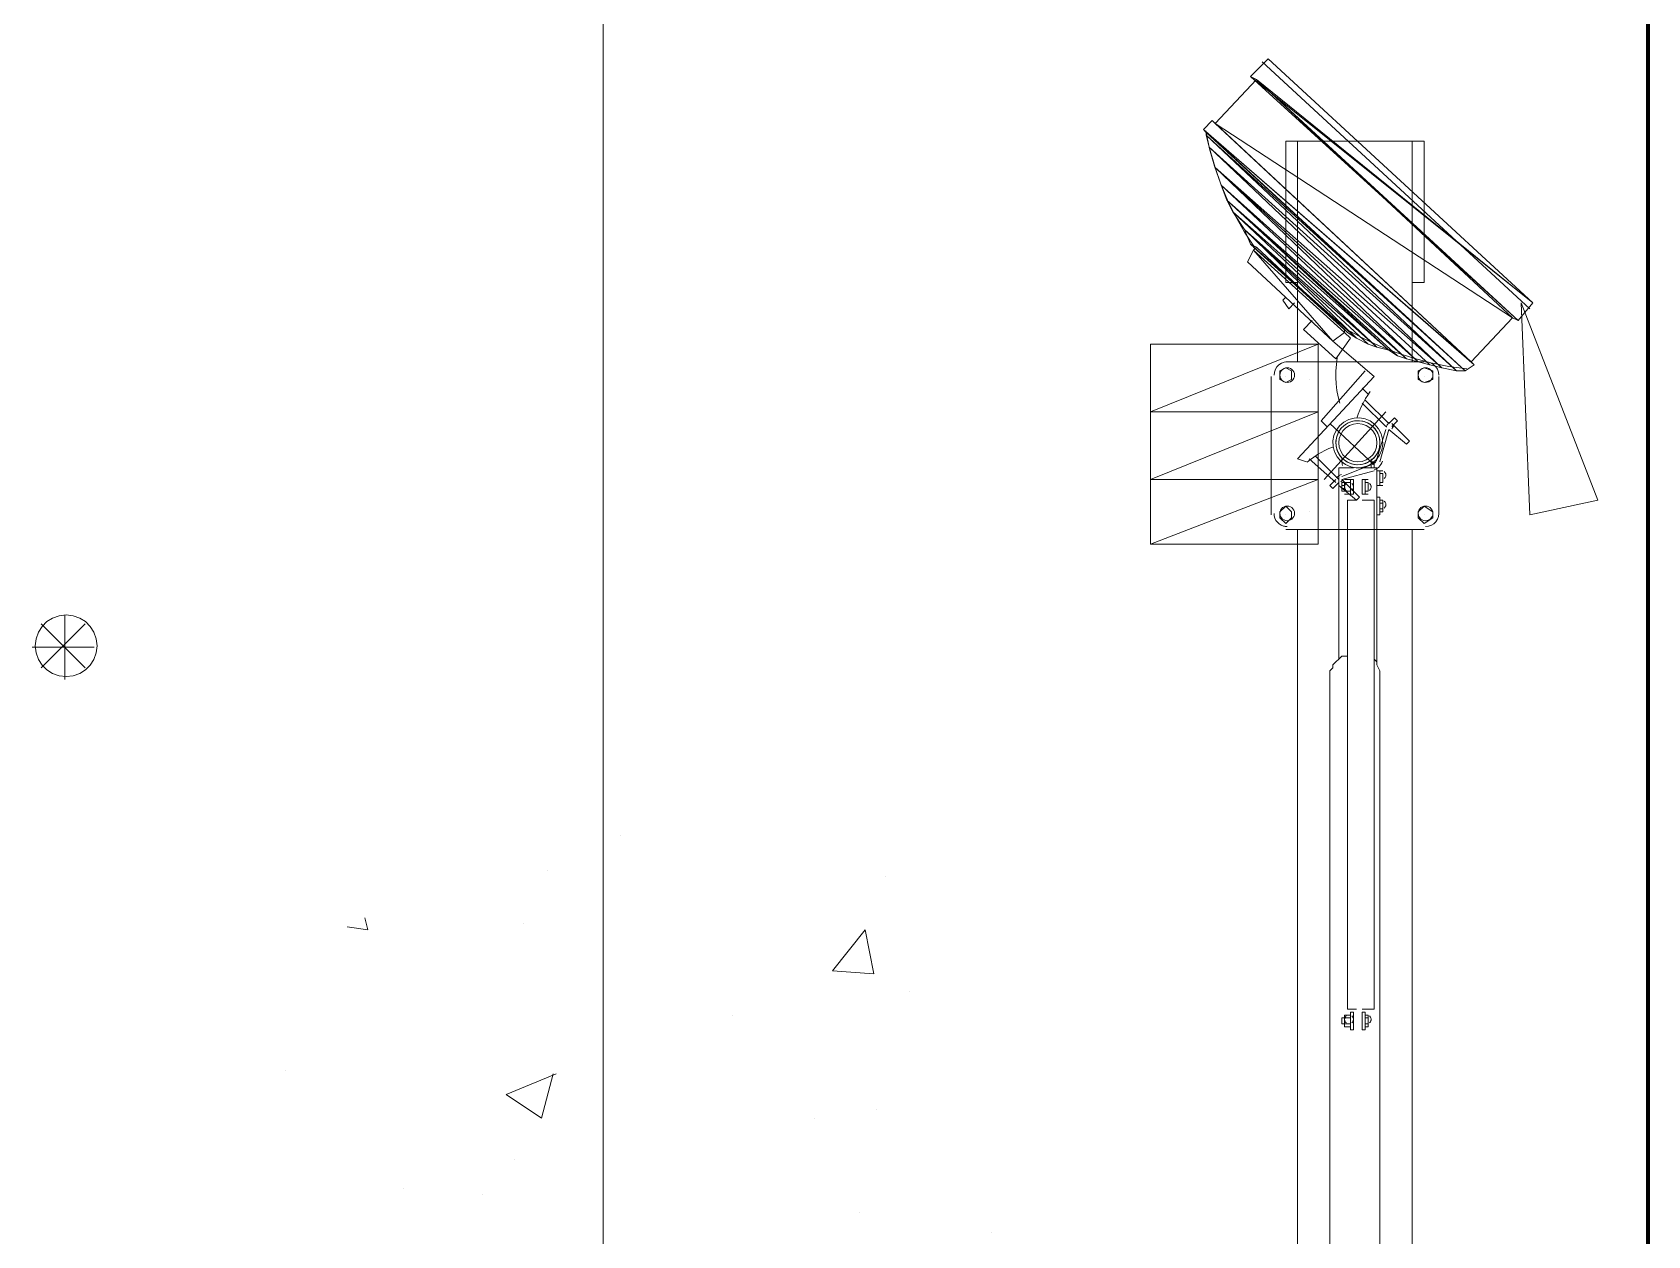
# Paper-space layout '01 Roof Support Layout' of a CAD drawing. Header units: millimetres. Extents: x 5 to 415, y 5 to 292.
# Drawn here: x 241.01 to 275.05, y 76.67 to 102.03 of the extents above; entities that cross this region are included whole.
import ezdxf

# ---------------------------------------------------------------- set-up
doc = ezdxf.new("R2010")
doc.units = ezdxf.units.MM
for name, color, linetype in [('EXISTING', 7, 'Continuous'), ('LOAD_BEARING_WALLS', 7, 'Continuous'), ('PROPOSED', 7, 'Continuous')]:
    doc.layers.add(name, color=color, linetype=linetype)

# ---------------------------------------------------------------- blocks, each defined once
blk = doc.blocks.new('SHEET_01')
at = {"layer": 'EXISTING', "color": 7, "lineweight": 30}
blk.add_line((275.046, 155.658), (275.046, 61.542), dxfattribs=at)
at = {"layer": 'EXISTING', "color": 254, "linetype": 'Continuous', "lineweight": 13}
for p, q in [((253.036, 74.004), (253.036, 109.654)), ((266.676, 101.098), (267.048, 101.47)), ((267.048, 101.47), (272.628, 96.324)), ((266.676, 101.098), (272.628, 96.324)), ((272.628, 96.324), (266.676, 101.098)), ((265.932, 100.106), (266.8, 101.036)), ((266.8, 101.036), (272.318, 95.952)), ((266.8, 101.036), (272.194, 96.014)), ((272.318, 95.952), (266.8, 101.036)), ((266.8, 101.036), (272.628, 96.324)), ((265.684, 99.982), (265.87, 100.168)), ((265.87, 100.168), (271.326, 95.084)), ((271.326, 95.084), (265.87, 100.168)), ((271.326, 95.084), (265.932, 100.106)), ((265.932, 100.106), (272.194, 96.014)), ((272.194, 96.014), (265.932, 100.106)), ((271.202, 94.898), (265.684, 99.982)), ((265.684, 99.982), (271.388, 95.022)), ((271.388, 95.022), (265.684, 99.982)), ((271.326, 95.084), (265.684, 99.982)), ((265.746, 99.92), (271.202, 94.898)), ((271.202, 94.898), (265.746, 99.858)), ((265.746, 99.858), (271.016, 94.898)), ((265.808, 99.61), (265.746, 99.858)), ((271.016, 94.898), (265.808, 99.61)), ((265.808, 99.61), (270.706, 94.96)), ((265.932, 99.176), (265.808, 99.61)), ((270.458, 95.022), (265.932, 99.176)), ((265.932, 99.176), (270.706, 94.96)), ((265.932, 99.176), (270.21, 95.084)), ((266.056, 98.804), (265.932, 99.176)), ((270.706, 94.96), (265.932, 99.176)), ((270.21, 95.084), (266.056, 98.804)), ((266.056, 98.804), (269.962, 95.146)), ((266.18, 98.494), (266.056, 98.804)), ((269.776, 95.208), (266.18, 98.494)), ((266.18, 98.494), (269.962, 95.146)), ((266.18, 98.494), (269.59, 95.332)), ((266.304, 98.246), (266.18, 98.494)), ((269.962, 95.146), (266.18, 98.494)), ((269.59, 95.332), (266.304, 98.246)), ((266.304, 98.246), (269.342, 95.394)), ((266.552, 97.874), (266.304, 98.246)), ((269.156, 95.456), (266.552, 97.874)), ((266.552, 97.874), (268.908, 95.58)), ((266.676, 97.564), (266.552, 97.874)), ((266.552, 97.874), (269.342, 95.394)), ((269.342, 95.394), (266.552, 97.874)), ((266.614, 97.192), (266.738, 97.44)), ((268.722, 95.704), (266.676, 97.564)), ((266.676, 97.564), (268.908, 95.58)), ((268.908, 95.58), (266.676, 97.564)), ((268.66, 95.766), (266.738, 97.502)), ((268.66, 95.704), (266.738, 97.44)), ((266.738, 97.44), (268.412, 95.518)), ((266.738, 97.44), (268.66, 95.704)), ((266.8, 97.502), (268.722, 95.704)), ((268.412, 95.518), (266.614, 97.192)), ((272.194, 96.014), (271.326, 95.084)), ((272.628, 96.324), (272.318, 95.952)), ((272.566, 91.86), (272.38, 96.324)), ((272.38, 96.324), (273.992, 92.17)), ((268.412, 95.518), (268.66, 95.704)), ((264.568, 95.456), (264.568, 94.03)), ((264.568, 94.03), (268.102, 95.456)), ((268.102, 95.456), (264.568, 95.456)), ((268.102, 95.456), (268.102, 94.03)), ((268.908, 95.58), (269.156, 95.456)), ((269.342, 95.394), (269.59, 95.332)), ((269.59, 95.332), (269.776, 95.208)), ((269.962, 95.146), (269.776, 95.208)), ((269.962, 95.146), (270.21, 95.084)), ((270.21, 95.084), (270.458, 95.022)), ((270.706, 94.96), (270.458, 95.022)), ((271.388, 95.022), (271.202, 94.898)), ((270.706, 94.96), (271.016, 94.898)), ((271.016, 94.898), (271.202, 94.898)), ((264.568, 94.03), (264.568, 92.604)), ((264.568, 92.604), (268.102, 94.03)), ((268.102, 94.03), (264.568, 94.03)), ((268.102, 94.03), (268.102, 92.604)), ((268.102, 92.604), (264.568, 92.604)), ((264.568, 92.604), (264.568, 91.24)), ((264.568, 91.24), (268.102, 92.604)), ((268.102, 92.604), (268.102, 91.24)), ((273.992, 92.17), (272.566, 91.86)), ((268.102, 91.24), (264.568, 91.24)), ((242.124, 89.566), (241.194, 88.636)), ((242.124, 88.636), (241.194, 89.566)), ((241.314, 89.609), (241.213, 89.508)), ((241.435, 89.686), (241.314, 89.609)), ((241.572, 89.735), (241.435, 89.686)), ((241.721, 89.752), (241.572, 89.735)), ((241.69, 89.752), (241.69, 88.388)), ((241.87, 89.735), (241.721, 89.752)), ((242.007, 89.686), (241.87, 89.735)), ((242.128, 89.609), (242.007, 89.686)), ((242.229, 89.508), (242.128, 89.609)), ((241.087, 89.25), (241.07, 89.101)), ((241.136, 89.387), (241.087, 89.25)), ((241.213, 89.508), (241.136, 89.387)), ((242.306, 89.387), (242.229, 89.508)), ((242.355, 89.25), (242.306, 89.387)), ((242.372, 89.101), (242.355, 89.25)), ((242.31, 89.07), (241.008, 89.07)), ((241.07, 89.101), (241.087, 88.952)), ((241.087, 88.952), (241.136, 88.815)), ((242.306, 88.815), (242.355, 88.952)), ((242.355, 88.952), (242.372, 89.101)), ((241.136, 88.815), (241.213, 88.694)), ((241.213, 88.694), (241.314, 88.593)), ((241.314, 88.593), (241.435, 88.516)), ((241.435, 88.516), (241.572, 88.467)), ((241.87, 88.467), (242.007, 88.516)), ((242.007, 88.516), (242.128, 88.593)), ((242.128, 88.593), (242.229, 88.694)), ((242.229, 88.694), (242.306, 88.815)), ((241.572, 88.467), (241.721, 88.45)), ((241.721, 88.45), (241.87, 88.467)), ((253.408, 85.102), (253.408, 85.102)), ((251.858, 84.358), (251.858, 84.358)), ((258.988, 84.234), (258.988, 84.234)), ((247.642, 83.18), (248.076, 83.118)), ((248.076, 83.118), (248.014, 83.366)), ((251.362, 83.242), (251.362, 83.242)), ((257.872, 82.25), (258.554, 83.118)), ((258.74, 82.188), (258.554, 83.118)), ((257.872, 82.25), (258.74, 82.188)), ((259.484, 81.816), (259.484, 81.816)), ((255.764, 81.32), (255.764, 81.32)), ((246.34, 80.142), (246.34, 80.142)), ((250.99, 79.646), (252.044, 80.08)), ((251.734, 79.15), (251.982, 80.08)), ((250.99, 79.646), (251.734, 79.15)), ((258.802, 79.336), (258.802, 79.336)), ((257.5, 79.15), (257.5, 79.15)), ((251.176, 78.282), (251.176, 78.282)), ((248.82, 77.662), (248.82, 77.662)), ((250.494, 77.538), (250.494, 77.538)), ((258.43, 77.166), (258.43, 77.166)), ((261.22, 76.732), (261.22, 76.732))]:
    blk.add_line(p, q, dxfattribs=at)
at = {"layer": 'LOAD_BEARING_WALLS', "color": 7, "linetype": 'Continuous', "lineweight": 70}
blk.add_line((275.046, 155.658), (275.046, 61.542), dxfattribs=at)
at = {"layer": 'PROPOSED', "color": 250, "linetype": 'Continuous', "lineweight": 13}
for p, q in [((267.048, 101.47), (266.676, 101.098)), ((266.8, 101.036), (266.676, 101.098)), ((266.676, 101.098), (272.318, 95.952)), ((266.924, 101.408), (272.566, 96.2)), ((265.87, 100.168), (265.932, 100.106)), ((265.746, 99.92), (265.684, 99.982)), ((265.733, 99.949), (265.815, 99.575)), ((265.746, 99.858), (265.746, 99.92)), ((267.668, 99.734), (267.42, 99.734)), ((267.42, 99.734), (267.42, 96.758)), ((267.668, 95.084), (267.668, 99.734)), ((270.086, 99.734), (267.668, 99.734)), ((267.668, 99.734), (270.086, 99.734)), ((270.086, 95.084), (270.086, 99.734)), ((270.334, 99.734), (270.086, 99.734)), ((270.334, 96.758), (270.334, 99.734)), ((265.815, 99.575), (265.92, 99.207)), ((265.92, 99.207), (266.046, 98.846)), ((266.046, 98.846), (266.194, 98.494)), ((266.194, 98.494), (266.363, 98.151)), ((266.363, 98.151), (266.552, 97.819)), ((266.552, 97.819), (266.762, 97.498)), ((266.8, 97.502), (266.676, 97.564)), ((266.738, 97.44), (266.8, 97.502)), ((268.66, 95.766), (266.8, 97.502)), ((267.42, 96.758), (267.668, 96.758)), ((270.086, 96.758), (270.334, 96.758)), ((267.42, 96.448), (267.358, 96.386)), ((267.358, 96.386), (267.482, 96.2)), ((267.606, 96.324), (267.482, 96.2)), ((271.326, 95.084), (272.194, 96.014)), ((272.318, 95.952), (272.194, 96.014)), ((267.978, 95.952), (267.792, 95.766)), ((268.474, 95.146), (267.792, 95.766)), ((268.66, 95.704), (268.412, 95.518)), ((268.722, 95.704), (268.66, 95.766)), ((268.66, 95.766), (268.66, 95.704)), ((268.66, 95.704), (268.66, 95.766)), ((268.66, 95.704), (268.784, 95.58)), ((268.708, 95.767), (269.044, 95.583)), ((268.908, 95.58), (268.722, 95.704)), ((268.412, 95.518), (269.28, 94.774)), ((268.784, 95.58), (268.474, 95.146)), ((269.156, 95.456), (268.908, 95.58)), ((269.044, 95.583), (269.391, 95.421)), ((269.342, 95.394), (269.156, 95.456)), ((269.59, 95.332), (269.342, 95.394)), ((269.391, 95.421), (269.746, 95.28)), ((269.776, 95.208), (269.59, 95.332)), ((267.233, 94.98), (267.2, 94.928)), ((267.276, 95.023), (267.233, 94.98)), ((267.328, 95.056), (267.276, 95.023)), ((267.387, 95.077), (267.328, 95.056)), ((267.451, 95.084), (267.387, 95.077)), ((267.42, 95.084), (270.334, 95.084)), ((268.486, 95.031), (268.476, 94.894)), ((268.506, 95.169), (268.486, 95.031)), ((269.746, 95.28), (270.108, 95.16)), ((270.21, 95.084), (269.962, 95.146)), ((270.108, 95.16), (270.478, 95.063)), ((270.458, 95.022), (270.21, 95.084)), ((270.429, 95.077), (270.365, 95.084)), ((270.488, 95.056), (270.429, 95.077)), ((270.478, 95.063), (270.853, 94.987)), ((270.54, 95.023), (270.488, 95.056)), ((270.583, 94.98), (270.54, 95.023)), ((270.616, 94.928), (270.583, 94.98)), ((270.853, 94.987), (271.233, 94.935)), ((271.326, 95.084), (271.388, 95.022)), ((267.11, 91.86), (267.11, 94.774)), ((267.179, 94.869), (267.172, 94.805)), ((267.2, 94.928), (267.179, 94.869)), ((267.296, 94.898), (267.42, 94.96)), ((267.296, 94.712), (267.296, 94.898)), ((267.3, 94.841), (267.296, 94.805)), ((267.296, 94.805), (267.3, 94.769)), ((267.42, 94.65), (267.296, 94.712)), ((267.312, 94.873), (267.3, 94.841)), ((267.3, 94.769), (267.312, 94.737)), ((267.33, 94.902), (267.312, 94.873)), ((267.312, 94.737), (267.33, 94.708)), ((267.354, 94.926), (267.33, 94.902)), ((267.33, 94.708), (267.354, 94.684)), ((267.383, 94.944), (267.354, 94.926)), ((267.354, 94.684), (267.383, 94.666)), ((267.415, 94.956), (267.383, 94.944)), ((267.383, 94.666), (267.415, 94.654)), ((267.451, 94.96), (267.415, 94.956)), ((267.415, 94.654), (267.451, 94.65)), ((267.42, 94.96), (267.544, 94.898)), ((267.42, 94.774), (267.42, 94.774)), ((267.544, 94.712), (267.42, 94.65)), ((267.487, 94.956), (267.451, 94.96)), ((267.451, 94.65), (267.487, 94.654)), ((267.519, 94.944), (267.487, 94.956)), ((267.487, 94.654), (267.519, 94.666)), ((267.548, 94.926), (267.519, 94.944)), ((267.519, 94.666), (267.548, 94.684)), ((267.544, 94.898), (267.544, 94.712)), ((267.572, 94.902), (267.548, 94.926)), ((267.548, 94.684), (267.572, 94.708)), ((267.59, 94.873), (267.572, 94.902)), ((267.572, 94.708), (267.59, 94.737)), ((267.602, 94.841), (267.59, 94.873)), ((267.59, 94.737), (267.602, 94.769)), ((267.606, 94.805), (267.602, 94.841)), ((267.602, 94.769), (267.606, 94.805)), ((267.668, 93.038), (269.28, 94.774)), ((267.916, 94.712), (267.916, 94.712)), ((268.164, 93.844), (269.094, 94.898)), ((268.476, 94.894), (268.475, 94.756)), ((268.475, 94.756), (268.482, 94.618)), ((270.21, 94.898), (270.334, 94.96)), ((270.21, 94.712), (270.21, 94.898)), ((270.214, 94.841), (270.21, 94.805)), ((270.21, 94.805), (270.214, 94.769)), ((270.334, 94.65), (270.21, 94.712)), ((270.226, 94.873), (270.214, 94.841)), ((270.214, 94.769), (270.226, 94.737)), ((270.244, 94.902), (270.226, 94.873)), ((270.226, 94.737), (270.244, 94.708)), ((270.268, 94.926), (270.244, 94.902)), ((270.244, 94.708), (270.268, 94.684)), ((270.297, 94.944), (270.268, 94.926)), ((270.268, 94.684), (270.297, 94.666)), ((270.329, 94.956), (270.297, 94.944)), ((270.297, 94.666), (270.329, 94.654)), ((270.365, 94.96), (270.329, 94.956)), ((270.329, 94.654), (270.365, 94.65)), ((270.334, 94.96), (270.52, 94.898)), ((270.334, 94.774), (270.334, 94.774)), ((270.52, 94.712), (270.334, 94.65)), ((270.401, 94.956), (270.365, 94.96)), ((270.365, 94.65), (270.401, 94.654)), ((270.433, 94.944), (270.401, 94.956)), ((270.401, 94.654), (270.433, 94.666)), ((270.462, 94.926), (270.433, 94.944)), ((270.433, 94.666), (270.462, 94.684)), ((270.486, 94.902), (270.462, 94.926)), ((270.462, 94.684), (270.486, 94.708)), ((270.504, 94.873), (270.486, 94.902)), ((270.486, 94.708), (270.504, 94.737)), ((270.516, 94.841), (270.504, 94.873)), ((270.504, 94.737), (270.516, 94.769)), ((270.52, 94.805), (270.516, 94.841)), ((270.516, 94.769), (270.52, 94.805)), ((270.52, 94.898), (270.52, 94.712)), ((270.637, 94.869), (270.616, 94.928)), ((270.644, 94.805), (270.637, 94.869)), ((270.644, 94.774), (270.644, 91.86)), ((271.016, 94.898), (270.706, 94.96)), ((271.202, 94.898), (271.016, 94.898)), ((268.482, 94.618), (268.499, 94.481)), ((268.499, 94.481), (268.526, 94.345)), ((268.526, 94.345), (268.561, 94.211)), ((269.156, 94.402), (269.032, 94.526)), ((269.1, 94.308), (269.056, 94.229)), ((269.147, 94.385), (269.1, 94.308)), ((269.199, 94.459), (269.147, 94.385)), ((269.528, 94.03), (268.226, 92.604)), ((268.226, 92.604), (269.528, 94.03)), ((268.948, 93.981), (268.92, 93.895)), ((268.98, 94.065), (268.948, 93.981)), ((269.016, 94.148), (268.98, 94.065)), ((269.056, 94.229), (269.016, 94.148)), ((269.528, 93.72), (269.032, 94.216)), ((269.59, 93.782), (269.094, 94.278)), ((268.288, 93.72), (268.164, 93.844)), ((269.28, 92.914), (268.35, 93.782)), ((268.48, 93.638), (268.434, 93.53)), ((268.552, 93.737), (268.48, 93.638)), ((268.534, 93.608), (268.493, 93.512)), ((268.576, 93.67), (268.521, 93.583)), ((268.597, 93.695), (268.534, 93.608)), ((268.644, 93.816), (268.552, 93.737)), ((268.648, 93.742), (268.576, 93.67)), ((268.625, 93.631), (268.577, 93.556)), ((268.679, 93.765), (268.597, 93.695)), ((268.687, 93.693), (268.625, 93.631)), ((268.749, 93.871), (268.644, 93.816)), ((268.735, 93.797), (268.648, 93.742)), ((268.771, 93.813), (268.679, 93.765)), ((268.762, 93.741), (268.687, 93.693)), ((268.832, 93.832), (268.735, 93.797)), ((268.861, 93.9), (268.749, 93.871)), ((268.847, 93.771), (268.762, 93.741)), ((268.87, 93.839), (268.771, 93.813)), ((268.939, 93.844), (268.832, 93.832)), ((268.939, 93.782), (268.847, 93.771)), ((268.976, 93.905), (268.861, 93.9)), ((268.972, 93.843), (268.87, 93.839)), ((269.046, 93.832), (268.939, 93.844)), ((269.031, 93.771), (268.939, 93.782)), ((269.072, 93.825), (268.972, 93.843)), ((269.09, 93.884), (268.976, 93.905)), ((269.116, 93.741), (269.031, 93.771)), ((269.144, 93.797), (269.046, 93.832)), ((269.168, 93.784), (269.072, 93.825)), ((269.198, 93.838), (269.09, 93.884)), ((269.191, 93.693), (269.116, 93.741)), ((269.23, 93.742), (269.144, 93.797)), ((269.255, 93.721), (269.168, 93.784)), ((269.253, 93.631), (269.191, 93.693)), ((269.297, 93.766), (269.198, 93.838)), ((269.302, 93.67), (269.23, 93.742)), ((269.301, 93.556), (269.253, 93.631)), ((269.325, 93.639), (269.255, 93.721)), ((269.376, 93.674), (269.297, 93.766)), ((269.357, 93.583), (269.302, 93.67)), ((269.373, 93.547), (269.325, 93.639)), ((269.528, 93.658), (269.342, 93.038)), ((269.431, 93.57), (269.376, 93.674)), ((269.59, 93.658), (269.404, 92.976)), ((269.544, 93.722), (269.539, 93.704)), ((269.551, 93.739), (269.544, 93.722)), ((269.559, 93.756), (269.551, 93.739)), ((269.568, 93.772), (269.559, 93.756)), ((269.579, 93.787), (269.568, 93.772)), ((269.59, 93.802), (269.579, 93.787)), ((269.714, 93.906), (269.59, 93.782)), ((269.602, 93.816), (269.59, 93.802)), ((269.962, 93.348), (269.59, 93.658)), ((269.652, 93.72), (269.776, 93.844)), ((270.024, 93.41), (269.652, 93.782)), ((269.661, 93.68), (269.658, 93.67)), ((269.665, 93.689), (269.661, 93.68)), ((269.669, 93.698), (269.665, 93.689)), ((269.674, 93.707), (269.669, 93.698)), ((269.68, 93.716), (269.674, 93.707)), ((269.686, 93.724), (269.68, 93.716)), ((269.693, 93.732), (269.686, 93.724)), ((269.776, 93.844), (269.714, 93.906)), ((267.916, 93.348), (267.916, 93.348)), ((268.41, 93.289), (268.326, 93.255)), ((268.434, 93.53), (268.413, 93.416)), ((268.413, 93.416), (268.418, 93.301)), ((268.418, 93.301), (268.448, 93.189)), ((268.486, 93.486), (268.474, 93.379)), ((268.474, 93.379), (268.486, 93.272)), ((268.493, 93.512), (268.475, 93.412)), ((268.475, 93.412), (268.479, 93.31)), ((268.479, 93.31), (268.505, 93.211)), ((268.521, 93.583), (268.486, 93.486)), ((268.486, 93.272), (268.521, 93.175)), ((268.547, 93.471), (268.536, 93.379)), ((268.536, 93.379), (268.547, 93.287)), ((268.577, 93.556), (268.547, 93.471)), ((268.547, 93.287), (268.577, 93.202)), ((269.331, 93.471), (269.301, 93.556)), ((269.301, 93.202), (269.331, 93.287)), ((269.342, 93.379), (269.331, 93.471)), ((269.331, 93.287), (269.342, 93.379)), ((269.392, 93.486), (269.357, 93.583)), ((269.357, 93.175), (269.392, 93.272)), ((269.399, 93.448), (269.373, 93.547)), ((269.385, 93.246), (269.403, 93.346)), ((269.404, 93.379), (269.392, 93.486)), ((269.392, 93.272), (269.404, 93.379)), ((269.403, 93.346), (269.399, 93.448)), ((269.46, 93.457), (269.431, 93.57)), ((269.444, 93.228), (269.465, 93.342)), ((269.465, 93.342), (269.46, 93.457)), ((270.024, 93.41), (269.962, 93.348)), ((267.854, 92.976), (267.668, 93.038)), ((267.94, 93.024), (267.87, 92.967)), ((268.474, 92.542), (267.916, 93.038)), ((268.012, 93.078), (267.94, 93.024)), ((268.087, 93.128), (268.012, 93.078)), ((268.536, 92.604), (268.04, 93.1)), ((268.165, 93.174), (268.087, 93.128)), ((268.245, 93.217), (268.165, 93.174)), ((268.326, 93.255), (268.245, 93.217)), ((268.448, 93.189), (268.502, 93.084)), ((268.502, 93.084), (268.581, 92.992)), ((268.505, 93.211), (268.554, 93.119)), ((268.521, 93.175), (268.576, 93.088)), ((268.554, 93.119), (268.623, 93.037)), ((268.576, 93.088), (268.648, 93.016)), ((268.577, 93.202), (268.625, 93.127)), ((268.581, 92.992), (268.68, 92.92)), ((268.598, 93.063), (268.599, 93.04)), ((268.599, 93.04), (268.6, 93.017)), ((268.6, 93.017), (268.601, 92.994)), ((268.601, 92.994), (268.604, 92.971)), ((268.604, 92.971), (268.607, 92.949)), ((268.607, 92.949), (268.61, 92.926)), ((268.61, 92.926), (268.615, 92.903)), ((268.623, 93.037), (268.71, 92.974)), ((268.625, 93.127), (268.687, 93.065)), ((268.648, 93.016), (268.735, 92.961)), ((268.687, 93.065), (268.762, 93.017)), ((268.71, 92.974), (268.806, 92.933)), ((268.735, 92.961), (268.832, 92.926)), ((268.762, 93.017), (268.847, 92.987)), ((268.806, 92.933), (268.906, 92.915)), ((268.832, 92.926), (268.939, 92.914)), ((268.847, 92.987), (268.939, 92.976)), ((268.939, 92.976), (269.031, 92.987)), ((268.939, 92.914), (269.046, 92.926)), ((269.008, 92.919), (269.107, 92.945)), ((269.031, 92.987), (269.116, 93.017)), ((269.046, 92.926), (269.144, 92.961)), ((269.107, 92.945), (269.199, 92.994)), ((269.116, 93.017), (269.191, 93.065)), ((269.129, 92.888), (269.234, 92.942)), ((269.144, 92.961), (269.23, 93.016)), ((269.191, 93.065), (269.253, 93.127)), ((269.199, 92.994), (269.281, 93.063)), ((269.218, 92.852), (269.218, 93.038)), ((269.28, 92.976), (269.218, 92.976)), ((269.23, 93.016), (269.302, 93.088)), ((269.234, 92.942), (269.326, 93.021)), ((269.241, 92.924), (269.26, 92.932)), ((269.253, 93.127), (269.301, 93.202)), ((269.26, 92.932), (269.278, 92.943)), ((269.278, 92.943), (269.294, 92.957)), ((269.28, 92.852), (269.28, 92.976)), ((269.281, 93.063), (269.344, 93.15)), ((269.294, 92.957), (269.308, 92.972)), ((269.302, 93.088), (269.357, 93.175)), ((269.308, 92.972), (269.319, 92.988)), ((269.319, 92.988), (269.329, 93.007)), ((269.326, 93.021), (269.398, 93.12)), ((269.329, 93.007), (269.336, 93.026)), ((269.344, 93.15), (269.385, 93.246)), ((269.398, 93.12), (269.444, 93.228)), ((269.404, 92.894), (269.425, 92.924)), ((269.425, 92.924), (269.442, 92.957)), ((269.442, 92.957), (269.455, 92.992)), ((268.35, 92.48), (268.474, 92.604)), ((268.499, 92.652), (268.486, 92.638)), ((268.513, 92.664), (268.499, 92.652)), ((268.528, 92.675), (268.513, 92.664)), ((268.543, 92.686), (268.528, 92.675)), ((268.846, 92.852), (268.536, 92.852)), ((268.536, 92.852), (268.536, 91.86)), ((268.559, 92.695), (268.543, 92.686)), ((268.576, 92.703), (268.559, 92.695)), ((268.593, 92.71), (268.576, 92.703)), ((268.598, 92.666), (269.218, 92.914)), ((268.598, 92.604), (269.28, 92.79)), ((268.97, 92.232), (268.598, 92.604)), ((268.618, 92.586), (268.609, 92.58)), ((268.627, 92.59), (268.618, 92.586)), ((268.637, 92.594), (268.627, 92.59)), ((268.784, 92.604), (268.66, 92.604)), ((268.68, 92.92), (268.788, 92.874)), ((268.846, 92.604), (268.784, 92.604)), ((268.784, 92.604), (268.784, 92.294)), ((268.788, 92.874), (268.902, 92.853)), ((268.846, 92.294), (268.846, 92.604)), ((268.902, 92.853), (269.017, 92.858)), ((268.906, 92.915), (269.008, 92.919)), ((269.342, 92.852), (268.908, 92.852)), ((269.017, 92.858), (269.129, 92.888)), ((269.094, 92.604), (269.032, 92.604)), ((269.032, 92.604), (269.032, 92.294)), ((269.094, 92.604), (269.094, 92.294)), ((269.156, 92.604), (269.094, 92.604)), ((269.094, 92.294), (269.094, 92.604)), ((269.285, 92.808), (269.319, 92.823)), ((269.319, 92.823), (269.351, 92.843)), ((269.342, 91.55), (269.342, 92.852)), ((269.404, 92.79), (269.342, 92.79)), ((269.342, 92.48), (269.342, 92.79)), ((269.351, 92.843), (269.379, 92.867)), ((269.379, 92.867), (269.404, 92.894)), ((269.404, 92.48), (269.404, 92.79)), ((269.466, 92.79), (269.404, 92.79)), ((269.404, 92.79), (269.404, 92.48)), ((269.466, 92.728), (269.404, 92.728)), ((269.466, 92.542), (269.466, 92.728)), ((269.466, 92.728), (269.466, 92.728)), ((269.5, 92.763), (269.491, 92.771)), ((269.491, 92.623), (269.5, 92.631)), ((269.508, 92.754), (269.5, 92.763)), ((269.5, 92.631), (269.508, 92.64)), ((269.515, 92.744), (269.508, 92.754)), ((269.508, 92.64), (269.515, 92.65)), ((269.521, 92.733), (269.515, 92.744)), ((269.515, 92.65), (269.521, 92.661)), ((269.525, 92.721), (269.521, 92.733)), ((269.521, 92.661), (269.525, 92.673)), ((269.527, 92.709), (269.525, 92.721)), ((269.525, 92.673), (269.527, 92.685)), ((269.528, 92.697), (269.527, 92.709)), ((269.527, 92.685), (269.528, 92.697)), ((268.412, 92.418), (268.35, 92.48)), ((268.412, 92.418), (268.536, 92.542)), ((268.908, 92.17), (268.536, 92.48)), ((268.584, 92.562), (268.577, 92.554)), ((268.592, 92.568), (268.584, 92.562)), ((268.6, 92.575), (268.592, 92.568)), ((268.66, 92.542), (268.598, 92.542)), ((268.598, 92.542), (268.598, 92.48)), ((268.598, 92.542), (268.598, 92.356)), ((268.66, 92.48), (268.598, 92.48)), ((268.598, 92.418), (268.598, 92.48)), ((268.66, 92.418), (268.598, 92.418)), ((268.598, 92.356), (268.598, 92.418)), ((268.66, 92.356), (268.598, 92.356)), ((268.609, 92.58), (268.6, 92.575)), ((268.66, 92.542), (268.66, 92.356)), ((268.784, 92.542), (268.66, 92.542)), ((268.66, 92.542), (268.66, 92.542)), ((268.661, 92.461), (268.66, 92.449)), ((268.66, 92.449), (268.661, 92.437)), ((268.784, 92.356), (268.66, 92.356)), ((268.66, 92.356), (268.66, 92.356)), ((268.784, 92.294), (268.66, 92.294)), ((268.663, 92.473), (268.661, 92.461)), ((268.661, 92.437), (268.663, 92.425)), ((268.667, 92.485), (268.663, 92.473)), ((268.663, 92.425), (268.667, 92.413)), ((268.673, 92.496), (268.667, 92.485)), ((268.667, 92.413), (268.673, 92.402)), ((268.68, 92.506), (268.673, 92.496)), ((268.673, 92.402), (268.68, 92.392)), ((268.688, 92.515), (268.68, 92.506)), ((268.68, 92.392), (268.688, 92.383)), ((268.697, 92.523), (268.688, 92.515)), ((268.688, 92.383), (268.697, 92.375)), ((268.784, 92.542), (268.784, 92.356)), ((268.784, 92.542), (268.784, 92.542)), ((268.784, 92.356), (268.784, 92.356)), ((268.846, 92.294), (268.784, 92.294)), ((268.818, 92.515), (268.809, 92.523)), ((268.809, 92.375), (268.818, 92.383)), ((268.826, 92.506), (268.818, 92.515)), ((268.818, 92.383), (268.826, 92.392)), ((268.833, 92.496), (268.826, 92.506)), ((268.826, 92.392), (268.833, 92.402)), ((268.839, 92.485), (268.833, 92.496)), ((268.833, 92.402), (268.839, 92.413)), ((268.843, 92.473), (268.839, 92.485)), ((268.839, 92.413), (268.843, 92.425)), ((268.845, 92.461), (268.843, 92.473)), ((268.843, 92.425), (268.845, 92.437)), ((268.846, 92.449), (268.845, 92.461)), ((268.845, 92.437), (268.846, 92.449)), ((269.094, 92.294), (269.032, 92.294)), ((269.156, 92.542), (269.094, 92.542)), ((269.156, 92.356), (269.094, 92.356)), ((269.156, 92.294), (269.094, 92.294)), ((269.156, 92.542), (269.156, 92.356)), ((269.156, 92.542), (269.156, 92.542)), ((269.156, 92.356), (269.156, 92.356)), ((269.19, 92.515), (269.181, 92.523)), ((269.181, 92.375), (269.19, 92.383)), ((269.198, 92.506), (269.19, 92.515)), ((269.19, 92.383), (269.198, 92.392)), ((269.205, 92.496), (269.198, 92.506)), ((269.198, 92.392), (269.205, 92.402)), ((269.211, 92.485), (269.205, 92.496)), ((269.205, 92.402), (269.211, 92.413)), ((269.215, 92.473), (269.211, 92.485)), ((269.211, 92.413), (269.215, 92.425)), ((269.217, 92.461), (269.215, 92.473)), ((269.215, 92.425), (269.217, 92.437)), ((269.218, 92.449), (269.217, 92.461)), ((269.217, 92.437), (269.218, 92.449)), ((269.404, 92.48), (269.342, 92.48)), ((269.466, 92.542), (269.404, 92.542)), ((269.466, 92.48), (269.404, 92.48)), ((269.466, 92.542), (269.466, 92.542)), ((267.296, 91.922), (267.42, 92.046)), ((267.3, 91.927), (267.296, 91.891)), ((267.296, 91.798), (267.296, 91.922)), ((267.312, 91.959), (267.3, 91.927)), ((267.33, 91.988), (267.312, 91.959)), ((267.354, 92.012), (267.33, 91.988)), ((267.383, 92.03), (267.354, 92.012)), ((267.415, 92.042), (267.383, 92.03)), ((267.451, 92.046), (267.415, 92.042)), ((267.42, 92.046), (267.544, 91.922)), ((267.487, 92.042), (267.451, 92.046)), ((267.519, 92.03), (267.487, 92.042)), ((267.548, 92.012), (267.519, 92.03)), ((267.544, 91.922), (267.544, 91.798)), ((267.572, 91.988), (267.548, 92.012)), ((267.59, 91.959), (267.572, 91.988)), ((267.602, 91.927), (267.59, 91.959)), ((267.606, 91.891), (267.602, 91.927)), ((267.916, 91.922), (267.916, 91.922)), ((268.536, 91.984), (268.536, 88.822)), ((268.908, 92.17), (268.722, 92.17)), ((268.722, 92.17), (268.722, 81.444)), ((268.97, 92.232), (268.908, 92.17)), ((269.28, 92.17), (269.032, 92.17)), ((269.28, 91.55), (269.28, 92.17)), ((269.404, 92.232), (269.342, 92.232)), ((269.342, 91.86), (269.342, 92.232)), ((269.404, 92.232), (269.404, 91.86)), ((269.404, 91.922), (269.404, 92.17)), ((269.466, 92.17), (269.404, 92.17)), ((269.466, 92.108), (269.404, 92.108)), ((269.466, 91.984), (269.404, 91.984)), ((269.404, 91.922), (269.466, 91.922)), ((269.466, 91.922), (269.466, 92.17)), ((269.466, 92.17), (269.466, 92.17)), ((269.466, 91.922), (269.466, 91.922)), ((269.5, 92.143), (269.491, 92.151)), ((269.491, 92.003), (269.5, 92.011)), ((269.508, 92.134), (269.5, 92.143)), ((269.5, 92.011), (269.508, 92.02)), ((269.515, 92.124), (269.508, 92.134)), ((269.508, 92.02), (269.515, 92.03)), ((269.521, 92.113), (269.515, 92.124)), ((269.515, 92.03), (269.521, 92.041)), ((269.525, 92.101), (269.521, 92.113)), ((269.521, 92.041), (269.525, 92.053)), ((269.527, 92.089), (269.525, 92.101)), ((269.525, 92.053), (269.527, 92.065)), ((269.528, 92.077), (269.527, 92.089)), ((269.527, 92.065), (269.528, 92.077)), ((270.21, 91.922), (270.334, 92.046)), ((270.214, 91.927), (270.21, 91.891)), ((270.21, 91.798), (270.21, 91.922)), ((270.226, 91.959), (270.214, 91.927)), ((270.244, 91.988), (270.226, 91.959)), ((270.268, 92.012), (270.244, 91.988)), ((270.297, 92.03), (270.268, 92.012)), ((270.329, 92.042), (270.297, 92.03)), ((270.365, 92.046), (270.329, 92.042)), ((270.334, 92.046), (270.52, 91.922)), ((270.401, 92.042), (270.365, 92.046)), ((270.433, 92.03), (270.401, 92.042)), ((270.462, 92.012), (270.433, 92.03)), ((270.486, 91.988), (270.462, 92.012)), ((270.504, 91.959), (270.486, 91.988)), ((270.516, 91.927), (270.504, 91.959)), ((270.52, 91.891), (270.516, 91.927)), ((270.52, 91.922), (270.52, 91.798)), ((267.172, 91.891), (267.177, 91.839)), ((267.177, 91.839), (267.191, 91.789)), ((267.191, 91.789), (267.214, 91.744)), ((267.214, 91.744), (267.244, 91.704)), ((267.244, 91.704), (267.282, 91.669)), ((267.282, 91.669), (267.325, 91.642)), ((267.296, 91.891), (267.3, 91.855)), ((267.42, 91.674), (267.296, 91.798)), ((267.3, 91.855), (267.312, 91.823)), ((267.312, 91.823), (267.33, 91.794)), ((267.325, 91.642), (267.374, 91.623)), ((267.33, 91.794), (267.354, 91.77)), ((267.354, 91.77), (267.383, 91.752)), ((267.374, 91.623), (267.385, 91.62)), ((267.383, 91.752), (267.415, 91.74)), ((267.385, 91.62), (267.395, 91.618)), ((267.395, 91.618), (267.406, 91.616)), ((267.406, 91.616), (267.418, 91.614)), ((267.415, 91.74), (267.451, 91.736)), ((267.418, 91.614), (267.429, 91.613)), ((267.42, 91.86), (267.42, 91.86)), ((267.544, 91.798), (267.42, 91.674)), ((267.429, 91.613), (267.44, 91.612)), ((267.44, 91.612), (267.451, 91.612)), ((267.451, 91.736), (267.487, 91.74)), ((267.487, 91.74), (267.519, 91.752)), ((267.519, 91.752), (267.548, 91.77)), ((267.548, 91.77), (267.572, 91.794)), ((267.572, 91.794), (267.59, 91.823)), ((267.59, 91.823), (267.602, 91.855)), ((267.602, 91.855), (267.606, 91.891)), ((268.722, 91.24), (268.722, 91.798)), ((269.28, 86.9), (269.28, 91.674)), ((269.404, 91.86), (269.342, 91.86)), ((269.342, 88.698), (269.342, 91.674)), ((270.21, 91.891), (270.214, 91.855)), ((270.334, 91.674), (270.21, 91.798)), ((270.214, 91.855), (270.226, 91.823)), ((270.226, 91.823), (270.244, 91.794)), ((270.244, 91.794), (270.268, 91.77)), ((270.268, 91.77), (270.297, 91.752)), ((270.297, 91.752), (270.329, 91.74)), ((270.329, 91.74), (270.365, 91.736)), ((270.334, 91.86), (270.334, 91.86)), ((270.52, 91.798), (270.334, 91.674)), ((270.365, 91.736), (270.401, 91.74)), ((270.365, 91.612), (270.429, 91.619)), ((270.401, 91.74), (270.433, 91.752)), ((270.429, 91.619), (270.488, 91.64)), ((270.433, 91.752), (270.462, 91.77)), ((270.462, 91.77), (270.486, 91.794)), ((270.486, 91.794), (270.504, 91.823)), ((270.488, 91.64), (270.54, 91.673)), ((270.504, 91.823), (270.516, 91.855)), ((270.516, 91.855), (270.52, 91.891)), ((270.54, 91.673), (270.583, 91.716)), ((270.583, 91.716), (270.616, 91.768)), ((270.616, 91.768), (270.637, 91.827)), ((270.637, 91.827), (270.644, 91.891)), ((268.164, 91.55), (267.42, 91.55)), ((267.668, 70.532), (267.668, 91.55)), ((270.334, 91.55), (268.164, 91.55)), ((268.536, 91.55), (268.164, 91.55)), ((270.334, 91.55), (269.342, 91.55)), ((270.086, 70.532), (270.086, 91.55)), ((268.536, 88.822), (268.598, 88.884)), ((268.598, 88.884), (268.722, 88.884)), ((268.722, 88.884), (268.66, 88.884)), ((268.66, 88.884), (268.66, 88.884)), ((268.35, 88.574), (268.412, 88.636)), ((268.35, 88.512), (268.35, 88.574)), ((268.35, 87.148), (268.35, 88.512)), ((268.412, 88.698), (268.474, 88.76)), ((268.412, 88.636), (268.412, 88.698)), ((268.474, 88.76), (268.536, 88.822)), ((269.28, 88.822), (269.342, 88.76)), ((269.342, 88.76), (269.342, 88.698)), ((269.342, 88.698), (269.404, 88.574)), ((269.404, 88.574), (269.404, 88.512)), ((269.404, 75.616), (269.404, 88.512)), ((268.35, 75.616), (268.35, 87.148)), ((269.28, 81.444), (269.28, 86.9)), ((268.722, 81.444), (268.908, 81.444)), ((268.846, 81.382), (268.784, 81.382)), ((268.784, 81.01), (268.784, 81.382)), ((268.846, 81.382), (268.846, 81.01)), ((269.032, 81.444), (269.28, 81.444)), ((269.094, 81.382), (269.032, 81.382)), ((269.032, 81.01), (269.032, 81.382)), ((269.094, 81.382), (269.094, 81.01)), ((268.598, 81.258), (268.66, 81.258)), ((268.66, 81.258), (268.598, 81.258)), ((268.598, 81.258), (268.598, 81.258)), ((268.598, 81.134), (268.598, 81.258)), ((268.598, 81.258), (268.598, 81.134)), ((268.598, 81.134), (268.66, 81.134)), ((268.66, 81.134), (268.598, 81.134)), ((268.598, 81.134), (268.598, 81.134)), ((268.66, 81.072), (268.66, 81.32)), ((268.784, 81.32), (268.66, 81.32)), ((268.66, 81.32), (268.66, 81.32)), ((268.784, 81.258), (268.66, 81.258)), ((268.661, 81.239), (268.66, 81.227)), ((268.66, 81.227), (268.661, 81.215)), ((268.784, 81.134), (268.66, 81.134)), ((268.66, 81.072), (268.784, 81.072)), ((268.66, 81.072), (268.66, 81.072)), ((268.663, 81.251), (268.661, 81.239)), ((268.661, 81.215), (268.663, 81.203)), ((268.667, 81.263), (268.663, 81.251)), ((268.663, 81.203), (268.667, 81.191)), ((268.673, 81.274), (268.667, 81.263)), ((268.667, 81.191), (268.673, 81.18)), ((268.68, 81.284), (268.673, 81.274)), ((268.673, 81.18), (268.68, 81.17)), ((268.688, 81.293), (268.68, 81.284)), ((268.68, 81.17), (268.688, 81.161)), ((268.697, 81.301), (268.688, 81.293)), ((268.688, 81.161), (268.697, 81.153)), ((268.784, 81.072), (268.784, 81.32)), ((268.784, 81.32), (268.784, 81.32)), ((268.784, 81.072), (268.784, 81.072)), ((268.818, 81.293), (268.809, 81.301)), ((268.809, 81.153), (268.818, 81.161)), ((268.826, 81.284), (268.818, 81.293)), ((268.818, 81.161), (268.826, 81.17)), ((268.833, 81.274), (268.826, 81.284)), ((268.826, 81.17), (268.833, 81.18)), ((268.839, 81.263), (268.833, 81.274)), ((268.833, 81.18), (268.839, 81.191)), ((268.843, 81.251), (268.839, 81.263)), ((268.839, 81.191), (268.843, 81.203)), ((268.845, 81.239), (268.843, 81.251)), ((268.843, 81.203), (268.845, 81.215)), ((268.846, 81.227), (268.845, 81.239)), ((268.845, 81.215), (268.846, 81.227)), ((269.094, 81.072), (269.094, 81.32)), ((269.156, 81.32), (269.094, 81.32)), ((269.156, 81.258), (269.094, 81.258)), ((269.156, 81.134), (269.094, 81.134)), ((269.094, 81.072), (269.156, 81.072)), ((269.156, 81.072), (269.156, 81.32)), ((269.156, 81.32), (269.156, 81.32)), ((269.156, 81.072), (269.156, 81.072)), ((269.19, 81.293), (269.181, 81.301)), ((269.181, 81.153), (269.19, 81.161)), ((269.198, 81.284), (269.19, 81.293)), ((269.19, 81.161), (269.198, 81.17)), ((269.205, 81.274), (269.198, 81.284)), ((269.198, 81.17), (269.205, 81.18)), ((269.211, 81.263), (269.205, 81.274)), ((269.205, 81.18), (269.211, 81.191)), ((269.215, 81.251), (269.211, 81.263)), ((269.211, 81.191), (269.215, 81.203)), ((269.217, 81.239), (269.215, 81.251)), ((269.215, 81.203), (269.217, 81.215)), ((269.218, 81.227), (269.217, 81.239)), ((269.217, 81.215), (269.218, 81.227)), ((268.846, 81.01), (268.784, 81.01)), ((269.094, 81.01), (269.032, 81.01))]:
    blk.add_line(p, q, dxfattribs=at)

psp = doc.layouts.new('01 Roof Support Layout')

# ---------------------------------------------------------------- block references
psp.add_blockref('SHEET_01', (0, 0))

doc.saveas('drawing.dxf')
